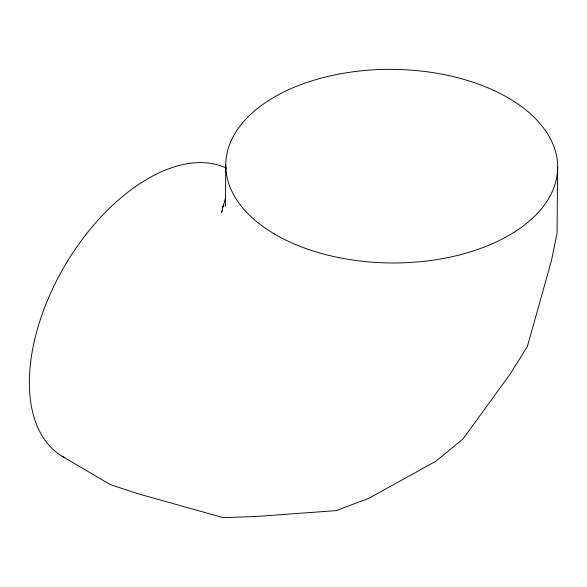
<?xml version="1.0" encoding="UTF-8"?>
<svg xmlns="http://www.w3.org/2000/svg" width="587" height="587" viewBox="0 0 587 587"><rect width="100%" height="100%" fill="white"/><g stroke="black" fill="none" stroke-linecap="round" stroke-linejoin="round"><path stroke-width="0.88" d="M225.746 165.182L225.371 206.11L225.738 204.313M557.65 167.185L557.048 233.2L551.362 261.046L527.368 346.433L509.942 374.411L462.945 439.032L435.745 461.279L369.032 498.194L336.241 510.609L255.815 516.509L223.097 517.631L136.668 493.359L110.107 484.524L62.853 456.671M225.635 197.548L221.453 212.443L222.422 210.887M223.874 205.098L222.268 207.306L223.662 206.169M64.387 457.522A165.96 94.808 -59.5 0 1 61.914 270.732A165.96 94.808 -59.5 0 1 226.648 168.198M274.349 233.934A165.96 96.811 0.5 0 0 551.993 192.206A165.96 96.811 0.5 0 0 348.744 72.406A165.96 96.811 0.5 0 0 274.349 233.934"/></g></svg>
